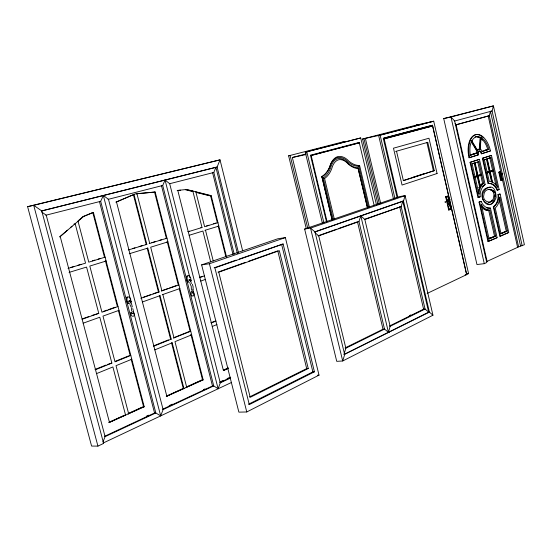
<?xml version="1.0" encoding="UTF-8"?>
<svg xmlns="http://www.w3.org/2000/svg" width="552" height="552" viewBox="0 0 552 552"><rect width="100%" height="100%" fill="white"/><g stroke="black" fill="none" stroke-linecap="round" stroke-linejoin="round"><path stroke-width="0.83" d="M188.957 279.94C193.821 281.996 189.06 278.477 189.005 280.112M446.278 197.395L446.464 196.96L446.644 197.354M131.162 301.351L130.189 301.854L128.982 301.102M475.099 136.875L477.673 136.751L480.136 137.752L479.246 149.413L477.88 149.226L476.769 150.192L477.321 150.082L471.56 140.374M479.743 147.97L479.998 144.645M480.316 140.477L480.509 137.979L481.054 137.869L480.171 149.53M479.798 149.302L480.688 137.634L480.136 137.752M488.23 202.549C495.392 202.101 496.289 189.419 488.561 189.26M495.047 196.671C497.366 188.591 484.628 186.321 483.883 194.746C481.51 202.874 494.337 205.144 495.047 196.671L493.943 196.85M131.5 310.707L131.369 307.947M186.272 277.877L186.59 276.407M130.569 313.398L130.817 312.301M332.152 220.338L321.844 176.44A30.829 20.314 77.1 0 0 329.868 166.414A20.859 13.407 78.8 0 1 337.727 156.595A20.872 13.427 78.8 0 1 348.788 161.094A29.332 18.382 77.4 0 0 359.593 165.49L369.461 207.228M449.307 209.38L449.218 208.842L449.066 209.173M449.266 209.305L449.183 208.828M450.315 208.408L450.687 208.711M191.434 289.938L191.227 286.309L189.971 283.473M193.096 289.448L193.062 286.522L192.351 284.245M500.692 174.115C500.112 175.605 499.291 172.479 500.512 173.321M501.319 176.84L501.264 176.336M477.728 153.194L477.853 152.435M443.718 118.59L450.97 116.989L454.655 121.019L486.754 262.51L484.29 263.677L476.962 264.539L443.718 118.59L493.433 105.887L492.087 110.986L490.445 111.345L489.286 115.734L518.618 246.875L486.809 261.489M361.532 215.694L360.794 215.818L388.435 332.304L384.509 329.089L358.966 221.566L360.794 215.818L364.837 219.482L390.154 326.294L388.435 332.304L389.188 332.242M478.28 191.192L479.695 187.307L477.238 176.447L481.296 175.122L481.151 174.473L477.445 175.667L476.542 171.686M344.151 353.797L345.856 348.202L318.711 235.856L314.895 232.599M130.582 302.627C131.321 300.605 130.548 296.852 127.981 296.803C125.904 298.425 127.091 303.331 129.844 303.4L130.258 303.117M126.484 297.645L126.242 299.95M190.626 281.658C191.344 279.574 190.778 276.517 188.618 275.538L188.142 275.565C186.114 277.256 187.121 281.396 189.412 282.445M447.61 199.783L447.486 200.39M218.13 388.774L220.262 382.86L169.692 183.712L165.062 180.035L162.723 185.486L213.741 385.903L218.13 388.774L192.869 289.414M160.687 415.891L163.109 409.556L108.489 199.313L103.341 195.484L100.678 201.307L155.823 412.958L160.687 415.891L132.77 308.596M471.187 141.595L476.542 150.606L476.038 153.318L469.987 155.25M476.542 150.606L477.321 150.082M477.742 150.151L477.142 153.104L470.338 155.278C469.345 148.874 469.531 139.897 476.203 136.654C483.255 135.716 487.243 143.63 488.872 149.364L482.282 151.462L481.303 149.916L479.75 148.957L477.183 150.261M102.969 441.911L105.101 436.646L46.23 215.183L41.8 212.085M479.695 187.307L480.523 186.728L478.149 176.226M494.551 200.438L492.446 203.101L490.811 204.054M501.651 178.068C500.767 179.352 501.596 174.522 501.126 177.033M191.454 291.201C190.343 292.684 190.992 296.031 193.09 296.113C194.642 294.934 193.966 292.16 192.565 291.097M128.995 301.226L130.182 301.723L131.155 301.461L129.955 300.84L129.472 300.992L131.1 301.364M482.565 186.542L485.139 184.609L479.446 159.362L470.056 162.371L478.011 197.519L480.164 196.822C479.764 192.344 481.275 187.218 485.139 184.609M483.718 183.305C480.613 186.024 479.088 190.192 478.998 194.256L472.126 163.889L478.839 161.66L483.718 183.305L482.055 183.588L480.633 185.072M491.142 201.018L491.963 200.169M368.467 207.338L358.766 166.29L359.593 165.49M67.447 230.17L59.678 236.946L83.642 216.453L93.412 212.444L144.224 406.769L108.896 422.604L124.98 415.276M70.684 227.341L71.981 226.21M78.053 220.917L83.028 216.577L92.046 212.879M448.293 201.245L447.789 201.183M126.808 297.155L127.222 296.879M131.921 311.659C128.078 317.752 138.055 317.807 132.701 311.728M501.168 176.067C500.091 177.206 500.857 175.957 501.292 176.723M186.914 275.931L187.335 275.662M450.943 209.084L448.686 210.015L445.657 196.781L447.617 196.07L450.943 209.084L448.686 210.015M497.945 194.435L500.14 194.076L508.751 232.482L500.464 236.166L499.912 236.242L493.288 206.827C497.014 204.171 498.456 199.162 498.07 194.752L499.588 194.166M493.288 206.827C497.6 204.93 498.939 199.01 498.622 194.663L500.14 194.076M246.772 411.964L319.028 375.139L285.377 237.601L277.739 238.788L201.632 264.87L238.871 412.144L246.772 411.964L209.401 263.746L201.632 264.87M432.954 315.206L342.709 360.987L336.734 361.339L304.628 229.045L399.441 196.615L405.113 195.643L432.954 315.206L429.394 312.094L403.498 201.038L405.113 195.643L310.528 228.1L304.628 229.045M314.433 371.8L249.304 404.588L214.887 267.879L283.121 243.991L314.433 371.8L312.88 371.882L248.483 404.25M249.414 396.991L306.691 368.605L308.244 368.515L279.305 250.642L218.764 272.184L250.228 397.316L308.244 368.515M409.336 315.661L410.854 314.909M345.09 347.932L383.012 329.206L384.509 329.089L345.856 348.202M389.422 326.046L423.605 309.168L425.068 309.03L428.662 312.163L429.394 312.094L343.903 354.598L428.662 312.163L402.774 201.163L403.498 201.038L315.019 231.937L310.528 228.1L342.709 360.987L344.669 354.55L315.019 231.937M390.154 326.294L425.068 309.03L401.152 206.593L402.774 201.163L315.068 231.778M465.543 274.627L465.163 274.806L466.619 274.648L432.582 125.98L383.53 138.987M393.521 199.079L378.644 135.509L433.72 121.192L468.586 273.606L466.702 274.496L432.533 125.235L383.723 138.145M427.165 293.429L466.619 274.648M97.939 446.113L103.631 443.422L41.766 210.933L33.706 205.296L27.6 206.669L91.591 446.078L97.939 446.113L33.706 205.296L220.02 159.859L242.659 250.849M518.618 246.875L524.4 244.715L493.433 105.887L450.97 116.989L484.29 263.677M103.134 443.049L231.343 382.536M146.266 416.291L148.612 415.201M169.153 405.63L172.265 404.174M203.44 389.65L204.999 388.925M220.089 381.887L223.201 380.438M227.1 378.624L230.218 377.168M104.611 436.287L154.553 412.986L155.823 412.958L105.101 436.646M162.619 409.225L212.485 385.965L213.741 385.903L163.109 409.556M219.786 382.557L230.688 377.471M220.262 382.86L230.384 378.134M223.588 370.309L228.217 368.198M182.705 388.691L183.961 388.636L172.169 342.799L171.541 342.854L183.333 388.663L166.255 396.446L203.17 379.873L155.188 192.02L135.399 193.835L115.906 202.177L133.984 194.449L146.839 244.391L128.292 249.98M227.983 368.55L223.443 370.627L177.772 190.337M109.034 422.266L124.345 415.29L125.608 415.263L112.884 366.949L96.545 373.607M128.202 413.531L142.209 407.141M167.18 395.763L181.925 389.043M186.252 387.076L201.915 379.935L203.17 379.873M223.732 369.992L228.369 367.88M489.81 208.242C485.774 208.249 482.476 205.033 481.199 201.397L479.046 202.101L487.975 241.555L497.097 237.67L490.431 208.111L489.879 208.194M499.912 236.242L508.751 232.482M487.975 241.555L497.097 237.67M495.641 236.194L489.134 239.071L481.275 204.343C482.903 207.531 486.077 210.153 489.783 210.202L495.641 236.194L493.978 236.415L488.906 238.657M507.343 231.019L501.037 233.806L495.234 208C498.214 205.24 499.67 201.142 499.739 197.133L507.343 231.019L501.74 232.985M502.051 173.211L499.87 174.17L499.974 174.639L502.886 173.728M488.513 238.485L490.693 237.526M488.741 238.899L494.53 236.339L488.672 210.367L486.264 210.043L483.697 208.739L481.385 206.517M500.719 233.606L506.239 231.171L499.194 199.79M154.822 349.864L172.169 342.799M212.258 326.467L216.957 324.555M95.034 369.467L105.943 365.072M107.502 364.444L111.87 363.099L99.788 317.234L83.179 323.189M115.334 361.284L128.761 355.867M153.401 345.938L168.394 339.894M174.377 337.479L188.708 331.704M210.905 322.754L214.832 321.174M95.51 369.702L111.87 363.099M153.863 346.159L171.224 339.149L160.032 295.658L159.411 295.734L170.602 339.204L171.224 339.149M173.411 338.072L190.757 331.269L189.508 331.379M211.361 322.954L216.073 321.05M479.046 202.101L481.199 201.397M497.621 190.192L499.139 189.619L491.466 155.409L482.365 158.32L488.023 183.45C492.232 182.988 495.799 186.542 497.076 190.288L497.621 190.192C496.317 186.3 492.391 182.533 488.023 183.45M450.508 208.408L450.598 208.815L449.701 205.144M129.023 301.185L129.527 300.812L128.92 301.199M478.011 197.519L480.164 196.822M501.195 180.373L502.182 180.007L500.34 171.755L498.794 172.203L500.643 180.463L501.195 180.373L499.346 172.107L500.34 171.755M445.657 196.781L447.969 196.091M447.693 196.774L447.734 196.843M142.409 301.972L160.032 295.658M162.26 294.713L179.848 288.558L179.227 288.641L190.13 331.324M200.755 281.072L205.53 279.36M318.711 235.856L358.966 221.566M364.837 219.482L401.152 206.593L364.976 219.151M218.012 272.108L245.467 262.352M248.697 261.206L277.773 250.87L306.691 368.605M82.476 318.821L88.81 316.579M91.977 315.454L98.767 313.35L86.574 267.071L69.076 272.391M103.12 311.514L107.129 310.093M108.737 309.52L115.161 307.243M143.403 297.245L150.62 294.685M153.028 293.837L157.037 292.415M162.316 290.545L167.974 288.544M169.595 287.971L176.06 285.674M199.417 277.408L202.605 276.276M82.138 319.249L98.767 313.35M158.465 292.049L147.177 248.207L147.791 248.103L159.086 291.973L140.815 298.301M161.315 291.042L178.924 284.942L178.303 285.025L167.304 241.969M199.858 277.525L204.64 275.827M318.014 235.801L336.541 229.232M338.148 228.659L357.482 221.807L383.012 329.206M214.142 267.817L236.077 260.137M239.327 258.998L283.121 243.991M474.706 176.626L481.151 174.473M486.898 172.362L489.755 171.458L486.933 158.9L486.381 159.004L489.203 171.555M489.541 171.437L493.143 170.271L493.288 170.913L487.043 173.011M474.472 176.806L477.646 175.695L474.768 162.93M486.678 172.535L489.755 171.458M493.143 170.271L490.093 171.341L487.271 158.79M474.858 177.282L477.238 176.447M477.59 176.323L481.296 175.122M489.686 172.079L493.288 170.913M474.616 177.461L477.797 176.35L480.254 187.218M486.823 173.183L489.9 172.1L492.225 182.443M209.401 263.746L285.377 237.601M471.815 163.827L474.209 163.033L477.094 175.791M484.063 159.769L485.608 159.259M487.492 158.638L489.79 157.872L492.591 170.375M490.887 157.672L484.394 159.818L489.224 181.304C492.881 181.484 495.944 184.126 497.531 187.294L490.887 157.672L489.238 157.975M470.056 162.371L479.446 159.362M482.365 158.32L491.466 155.409M412.993 177.295L425.199 173.342M403.305 180.559L434.265 170.644L427.765 142.34L426.896 142.519L433.396 170.809M434.265 170.644L403.381 180.656L396.536 151.269M469.007 157.755L478.418 154.795L478.411 152.324A3.34 1.822 79.5 0 1 480.875 151.538L481.896 153.677L490.459 150.917A20.051 10.916 79.5 0 0 475.61 134.722A20.051 10.916 79.5 0 0 469.566 157.644L469.007 157.755A20.044 10.916 79.5 0 1 470.456 139.063A20.044 10.916 79.5 0 1 481.02 135.861M478.446 151.338A3.34 1.822 79.5 0 1 480.323 151.648L481.344 153.78L490.459 150.917M469.566 157.644L478.418 154.795M471.353 154.601L473.623 153.877M484.663 150.358L486.126 149.889M470.946 154.87L475.486 153.421L474.382 153.635M485.022 150.379L487.223 149.682M481.91 151.441L488.872 149.364M147.791 248.103L129.271 253.754M189.157 235.29L202.901 231.033L210.671 261.883M204.889 230.329L218.82 226.099L217.591 226.313M70.621 267.534L73.844 266.547M77.866 265.319L81.089 264.332M92.446 260.854L94.889 260.109M98.152 259.109L100.602 258.364M132.563 248.586L135.005 247.841M139.083 246.592L142.34 245.592M151.786 242.707L155.077 241.7M159.183 240.444L161.646 239.692M187.832 231.681L189.446 231.184M206.531 225.961L208.884 225.244M213.583 223.802L215.935 223.084M149.116 243.605L166.987 238.222L165.759 238.429M188.253 231.716L202.011 227.507L192.814 191.013L191.592 191.261L185.431 189.715L186.652 189.46L211.188 195.636L226.63 257.308M395.653 151.448L427.765 142.34M455.828 124.821L489.286 115.734L456.111 124.807L455.069 123.662M454.655 121.019L492.087 110.986L522.178 245.764M432.533 125.235L383.267 138.324L397.157 197.788M432.582 125.98L384.185 138.89L397.882 197.526M319.691 152.752L322.175 152.097M310.39 155.229L359.214 142.423L374.166 205.544M310.762 155.56L359.366 142.809L311.155 155.519L327.025 221.497M377.906 204.178L362.56 139.021L418.043 124.648L416.629 124.959M309.327 227.659L292.332 157.506L306.346 153.856M380.776 203.812L365.376 138.352L380.128 135.185L433.72 121.192M322.437 223.429L305.27 152.2L360.704 137.945L376.505 204.999M305.27 152.2L360.704 137.945M306.243 228.493L288.62 155.83L344.344 141.533L342.882 141.857M45.83 215.232L100.678 201.307L99.443 201.57L154.553 412.986M108.095 199.362L162.723 185.486L161.494 185.755L212.485 385.965M169.692 183.712L213.817 172.459L215.901 167.304L217.122 167.035L220.02 159.859L27.6 206.669M41.365 210.995L215.901 167.304L237.388 253.465M41.766 210.933L217.122 167.035L238.533 252.919M416.836 124.959L431.084 121.82M362.56 139.021L364.009 138.704L379.362 203.929M288.62 155.83L290.117 155.505L307.747 228.252M358.31 142.623L359.214 142.423M292.332 157.506L305.794 154.594M490.431 208.111L486.816 207.987M149.737 243.501L136.93 193.69L136.316 193.821L155.188 192.02M92.184 212.692L93.412 212.444M83.028 216.577L83.642 216.453M480.688 137.634L481.427 137.6M471.422 140.546L471.974 140.436M209.967 195.877L211.188 195.636M73.954 224.077L75.189 223.829L85.546 263.145L68.02 268.417M476.038 153.318L477.142 153.104M481.344 153.78L481.896 153.677M478.839 161.66L477.728 161.867L480.592 174.57M488.106 171.755L488.996 171.534M498.794 172.203L499.346 172.107M200.783 227.721L202.011 227.507M500.609 176.467L501.244 177.061M501.451 177.951L501.064 178.013L500.864 177.13M501.637 180.097L502.182 180.007M480.523 186.728L479.964 186.824L482.607 183.492L480.744 175.219M493.295 184.954L493.84 184.858M478.584 187.501L479.143 187.404M145.604 244.598L146.839 244.391M166.69 242.073L167.918 241.866L150.689 247.206L161.936 290.959M498.587 189.709L499.139 189.619M492.674 191.178L493.778 190.999M493.467 192.434L494.571 192.255M494.095 195.235L495.199 195.056M498.07 194.752L498.622 194.663M104.873 261.213L106.115 261.013L89.81 266.064L101.954 312.225L118.018 306.532L117.39 306.601L105.494 261.117M489.783 210.202L485.712 210.126L483.911 209.215M157.837 292.132L159.086 291.973M467.13 273.764L468.586 273.606M500.781 176.129L501.271 176.385M450.508 208.325L450.563 208.904M177.157 190.468L186.652 189.46M178.965 190.357L180.58 190.198M191.792 290.994L192.165 290.952M445.678 201.508L444.871 201.977L445.761 202.618M190.419 334.967L191.668 334.857L174.97 341.66L186.728 387.373L186.093 387.401L202.543 379.907L191.047 334.912M189.557 279.926C192.91 280.016 189.619 281.237 189.15 280.064M129.554 355.55L130.81 355.46L115.009 361.836L102.976 316.096L119.011 310.348L118.39 310.424L130.182 355.502M317.31 375.229L319.028 375.139M142.961 406.803L144.224 406.769M489.589 204.364C470.097 198.499 495.655 172.845 496.11 197.637C487.982 218.247 472.057 187.376 490.645 187.418M186.038 189.591L192.2 191.137M196.022 192.096L210.574 195.76L217.336 222.732L217.95 222.628L204.619 226.706L195.822 191.772M197.029 192.627L209.16 195.677M128.099 303.358L128.602 303.524M477.121 136.861L478.97 137.607M450.19 199.576L449.873 200.052M367.604 208.076L357.965 167.815A29.663 18.616 77.5 0 1 347.332 162.778L346.414 161.839A18.14 11.682 78.8 0 0 338.321 158.562L336.886 158.955A18.126 11.661 78.8 0 0 331.145 166.138L330.745 167.47A31.14 20.521 77.2 0 1 323.244 177.958L324.576 178.503L334.319 219.109M489.576 189.55L490.983 190.226M191.392 295.755L191.779 296.065M187.604 281.913L188.094 282.334M480.509 137.979C484.297 140.753 486.56 145.128 487.768 149.571M481.144 139.111L482.331 140.125M447.955 201.28L447.589 200.838M447.982 199.638L448.348 200.086M127.588 302.965L126.725 301.661M129.906 304.476L131.183 307.216M471.325 140.794L477.094 150.503M471.829 141.871L476.355 149.495M186.762 280.533L187.149 281.299M447.727 201.025L447.527 200.155M60.292 236.829L109.531 422.597M78.046 221.338L88.782 262.159L105.108 257.163L104.487 257.26L92.798 212.568M116.52 202.046L166.89 396.426M103.341 195.484L132.335 306.933M133.37 194.58L146.218 244.495M162.881 294.637L174.039 338.017M165.062 180.035L189.895 277.725M190.744 281.065L191.385 283.569M154.574 192.151L166.373 238.326M218.206 226.21L225.809 256.577M205.503 230.225L213.251 260.999M234.241 254.251L213.817 172.459L212.603 172.728L233.006 254.437M281.582 244.219L312.88 371.882M323.244 177.958L333.235 219.627M321.844 176.44L332.214 219.655M310.479 155.25L326.591 222.214M306.808 151.862L323.9 222.849M357.965 167.815L367.211 206.903M399.703 206.834L423.605 309.168M380.128 135.185L395.011 198.817M446.078 196.781L449.059 209.801M475.12 162.812L477.997 175.57M475.286 166.104L476.183 170.092M470.608 162.267L478.563 197.43M479.605 202.011L488.534 241.479M456.111 124.807L487.161 261.717M492.736 171.01L495.875 185.01M490.238 171.982L492.639 182.671M490.245 174.549L490.983 177.834M491.349 179.476L491.722 181.125M489.348 172.203L491.494 181.746M482.917 158.217L488.575 183.354M493.84 206.745L500.464 236.166M490.445 111.345L520.529 245.971M488.196 115.968L517.514 247.013M130.596 314.047L130.734 314.709M186.314 278.76L186.479 279.664M477.728 154.042L477.859 154.905M481.599 136.247A20.044 10.916 79.5 0 1 483.304 137.724M358.766 166.29A28.745 18.037 77.4 0 1 348.167 161.991A20.445 13.165 78.9 0 0 337.327 157.603A20.431 13.138 78.9 0 0 329.627 167.221A30.181 19.886 77.2 0 1 321.761 177.04M324.576 178.503A30.215 19.886 77.3 0 0 331.849 168.312L332.242 167.014A17.602 11.316 78.8 0 1 337.803 160.039L339.204 159.652A17.623 11.337 78.8 0 1 347.049 162.826L347.939 163.737A28.821 18.085 77.5 0 0 358.269 168.622M448.562 203.095C448.714 206.903 450.156 202.681 448.562 203.095M448.576 203.674L449.004 204.074L448.59 203.612M448.741 203.067C448.886 206.841 450.363 202.701 448.741 203.067M501.464 179.538L501.464 179.538M499.85 172.3L499.85 172.3M132.08 313.646L133.681 313.053L132.08 313.646M191.951 293.002L193.552 292.47L191.951 293.002M143.589 406.783L128.057 413.869L128.692 413.855L116.017 365.672L131.797 359.248L131.169 359.29L143.589 406.783M437.08 173.514L402.056 185.037L393.479 148.198L428.98 138.228L437.08 173.514"/></g></svg>
